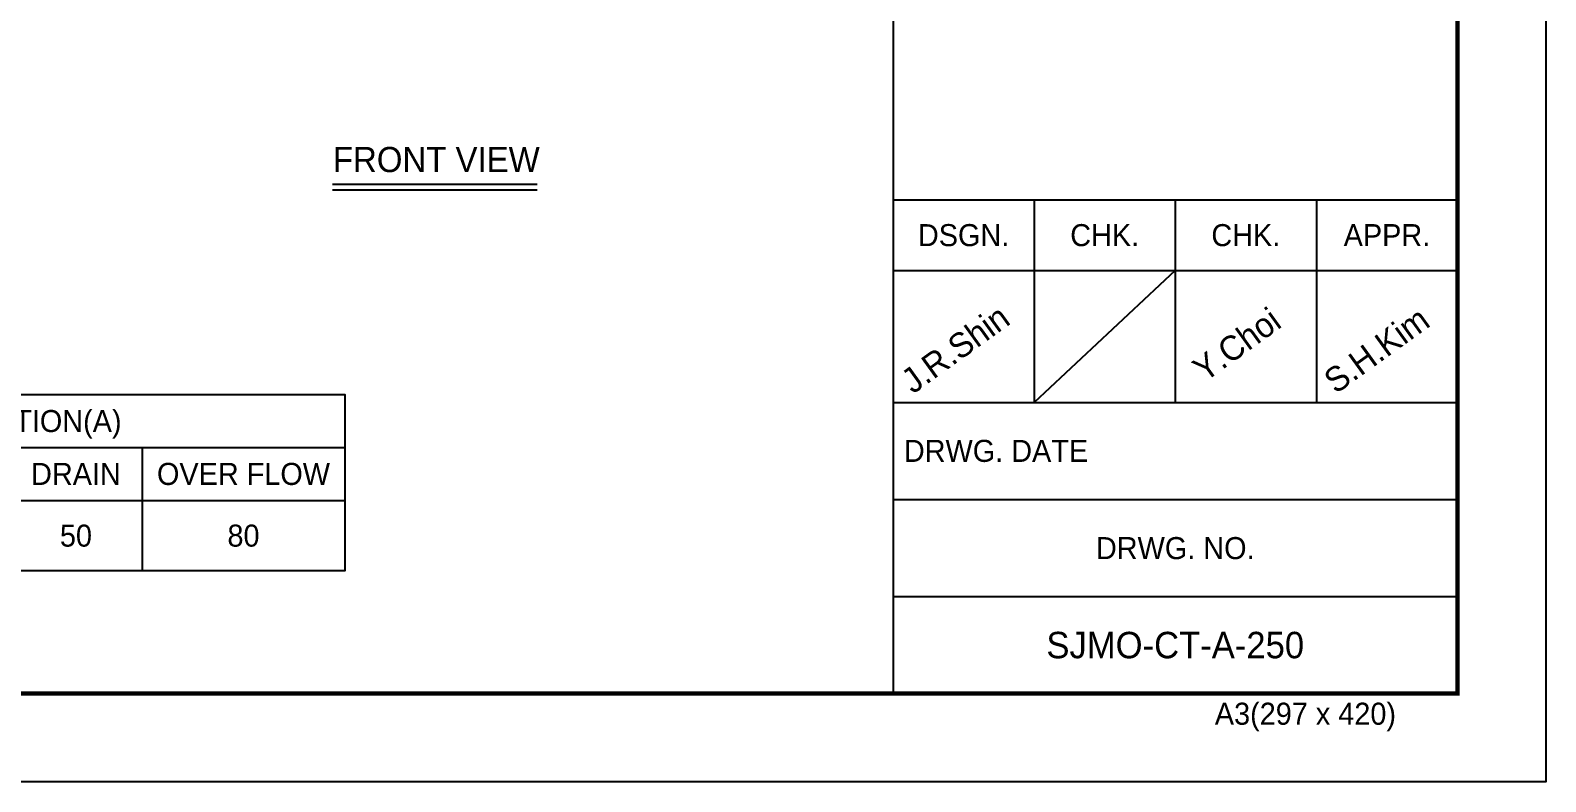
# Model space of a CAD drawing. Header units: millimetres. Extents: x 17797 to 47204, y 13896 to 34691.
# Drawn here: x 35174 to 47204, y 13896 to 19864 of the extents above; entities that cross this region are included whole.
import ezdxf
from ezdxf.enums import TextEntityAlignment as Align

# ---------------------------------------------------------------- set-up
doc = ezdxf.new("R2010")
doc.units = ezdxf.units.MM
for name, color, linetype in [('냉각탑_box', 1, 'Continuous'), ('냉각탑_form', 1, 'Continuous'), ('냉각탑_text', 3, 'Continuous')]:
    doc.layers.add(name, color=color, linetype=linetype)
doc.styles.add('돋움', font='Dotum.ttf')

msp = doc.modelspace()

# ---------------------------------------------------------------- linework, layer by layer
at = {"layer": 'Defpoints'}
msp.add_lwpolyline([(17797.1, 34691.4), (47204.3, 34691.4), (47204.3, 13896.3), (17797.1, 13896.3)], close=True, dxfattribs=at)
at = {"layer": '냉각탑_box'}
for p, q in [((37574.1, 18643.2), (39197.4, 18643.2)), ((37574.1, 18596.5), (39197.4, 18596.5)), ((32281.8, 16550.8), (37671.8, 16550.8)), ((36061.8, 16550.8), (36061.8, 15570.8)), ((22621.8, 16130.8), (37671.8, 16130.8))]:
    msp.add_line(p, q, dxfattribs=at)
msp.add_lwpolyline([(22621.8, 16970.8), (37671.8, 16970.8), (37671.8, 15570.8), (22621.8, 15570.8)], close=True, dxfattribs=at)
at = {"layer": '냉각탑_form'}
for p, q in [((42023, 26954.5), (42023, 14596.5)), ((42023, 18517.4), (46504.1, 18517.4)), ((43143.3, 18517.4), (43143.3, 16907)), ((44263.6, 18517.4), (44263.6, 16907)), ((45383.8, 18517.4), (45383.8, 16907)), ((42023, 17957.3), (46504.1, 17957.3)), ((44263.6, 17957.3), (43143.3, 16907)), ((42023, 16907), (46504.1, 16907)), ((42023, 16136.8), (46504.1, 16136.8)), ((42023, 15366.6), (46504.1, 15366.6))]:
    msp.add_line(p, q, dxfattribs=at)
at = {"layer": '냉각탑_form', "const_width": 35}
msp.add_lwpolyline([(18497.3, 33991.2), (18497.3, 14596.5), (46504.1, 14596.5), (46504.1, 33991.2)], close=True, dxfattribs=at)

# ---------------------------------------------------------------- texts
at = {"layer": '냉각탑_form', "style": '돋움'}
for s, p in [('DSGN.', (42583.2, 18237.3)), ('CHK.', (43703.4, 18237.3)), ('CHK.', (44823.7, 18237.3)), ('APPR.', (45944, 18237.3)), ('DRWG. NO.', (44263.6, 15751.7))]:
    msp.add_text(s, height=175.04, dxfattribs=at).set_placement(p, align=Align.MIDDLE_CENTER)
for s, height, p in [('DRWG. DATE', 175.04, (42109.2, 16436.4)), ('A3(297 x 420)', 175.043, (44577.7, 14348.8))]:
    msp.add_text(s, height=height, dxfattribs=at).set_placement(p)
at = {"layer": '냉각탑_text', "style": '돋움'}
for s, height, p in [('FRONT VIEW', 199.97, (38397.6, 18837.9)), ('CONNECTION(A)', 175, (34976.8, 16760.8)), ('DRAIN', 175, (35536.8, 16340.8)), ('OVER FLOW', 175, (36866.8, 16340.8)), ('50', 175, (35536.8, 15850.8)), ('80', 175, (36866.8, 15850.8)), ('SJMO-CT-A-250', 210.051, (44263.6, 14981.6))]:
    msp.add_text(s, height=height, dxfattribs=at).set_placement(p, align=Align.MIDDLE_CENTER)
for s, p in [('J.R.Shin', (42181.4, 16971.1)), ('Y.Choi', (44496.7, 17064.5)), ('S.H.Kim', (45537.9, 16971.1))]:
    msp.add_text(s, height=196.05, rotation=35.81856, dxfattribs=at).set_placement(p)

doc.saveas('drawing.dxf')
